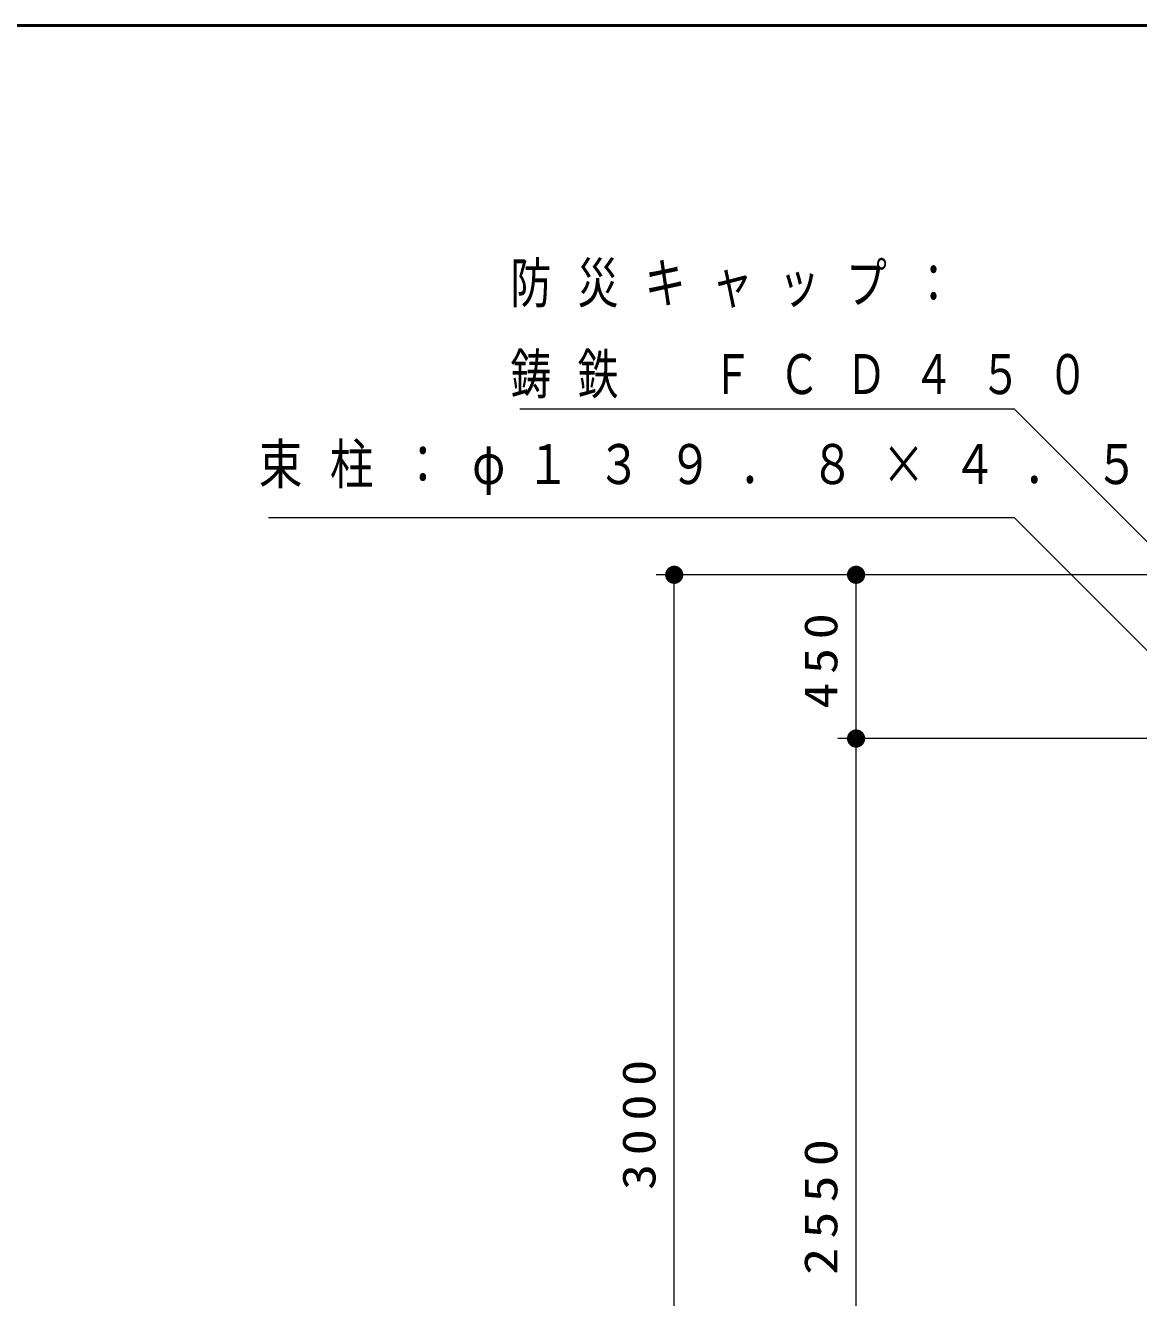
# Model space of a CAD drawing. Units: millimetres on the paper, scale 1:50. Extents: x -365 to 10, y -38 to 257.
# Drawn here: x -181.6 to -120.4, y 187.1 to 257 of the extents above; entities that cross this region are included whole.
import ezdxf

# ---------------------------------------------------------------- set-up
doc = ezdxf.new("R2010")
doc.units = ezdxf.units.MM
doc.layers.add('LY_1', color=7, linetype='Continuous', lineweight=13)
doc.layers.add('LY_2', color=7, linetype='Continuous', lineweight=13)
doc.styles.add('ＭＳ ゴシック', font='')
doc.styles.get('ＭＳ ゴシック').set_extended_font_data('MS Gothic')

# ---------------------------------------------------------------- blocks, each defined once
blk = doc.blocks.new('filled_dot')
at = {"color": 0, "linetype": 'Continuous', "lineweight": -2, "const_width": 1.25}
blk.add_lwpolyline([(-0.625, 0, 1), (0.625, 0, 1)], format="xyb", close=True, dxfattribs=at)

msp = doc.modelspace()

# ---------------------------------------------------------------- linework, layer by layer
at = {"layer": 'LY_1'}
for p, q in [((-117.907, 226.804), (-146.907, 226.804)), ((-145.907, 166.804), (-145.907, 226.804)), ((-135.907, 217.804), (-135.907, 226.804)), ((-115.427, 217.804), (-136.907, 217.804)), ((-135.907, 166.804), (-135.907, 217.804))]:
    msp.add_line(p, q, dxfattribs=at)
for points in [[(-117.502, 226.214), (-127.199, 235.911), (-154.403, 235.911)], [(-117.771, 220.512), (-127.199, 229.94), (-168.221, 229.94)]]:
    msp.add_lwpolyline(points, dxfattribs=at)
at = {"layer": 'LY_2', "lineweight": 50}
msp.add_line((0, 257), (-365, 257), dxfattribs=at)

# ---------------------------------------------------------------- block references
at = {"layer": 'LY_1', "xscale": 0.4, "yscale": 0.4}
for p, rotation in [((-145.907, 226.804), 270), ((-135.907, 226.804), 270), ((-135.907, 217.804), 270), ((-135.907, 217.804), 90)]:
    msp.add_blockref('filled_dot', p, dxfattribs=dict(at, rotation=rotation))

# ---------------------------------------------------------------- texts
at = {"layer": 'LY_1', "char_height": 2.199, "attachment_point": 4, "style": 'ＭＳ ゴシック'}
for s, insert in [('\\T1.64;\\W0.75;防災キャップ：', (-154.912, 242.711)), ('\\T1.64;\\W0.75;鋳鉄\u3000ＦＣＤ４５０', (-154.912, 237.711)), ('\\T1.63;\\W0.8;束柱：φ１３９．８×４．５', (-168.751, 232.59))]:
    msp.add_mtext(s, dxfattribs=dict(at, insert=insert))
at = {"layer": 'LY_1', "char_height": 1.833, "attachment_point": 8, "rotation": 90, "style": 'ＭＳ ゴシック'}
for s, insert in [('\\T1.33;\\W1.15;450', (-136.907, 222.304)), ('\\T1.33;\\W1.15;3000', (-146.907, 196.804)), ('\\T1.33;\\W1.2;2550', (-136.907, 192.304))]:
    msp.add_mtext(s, dxfattribs=dict(at, insert=insert))

doc.saveas('drawing.dxf')
